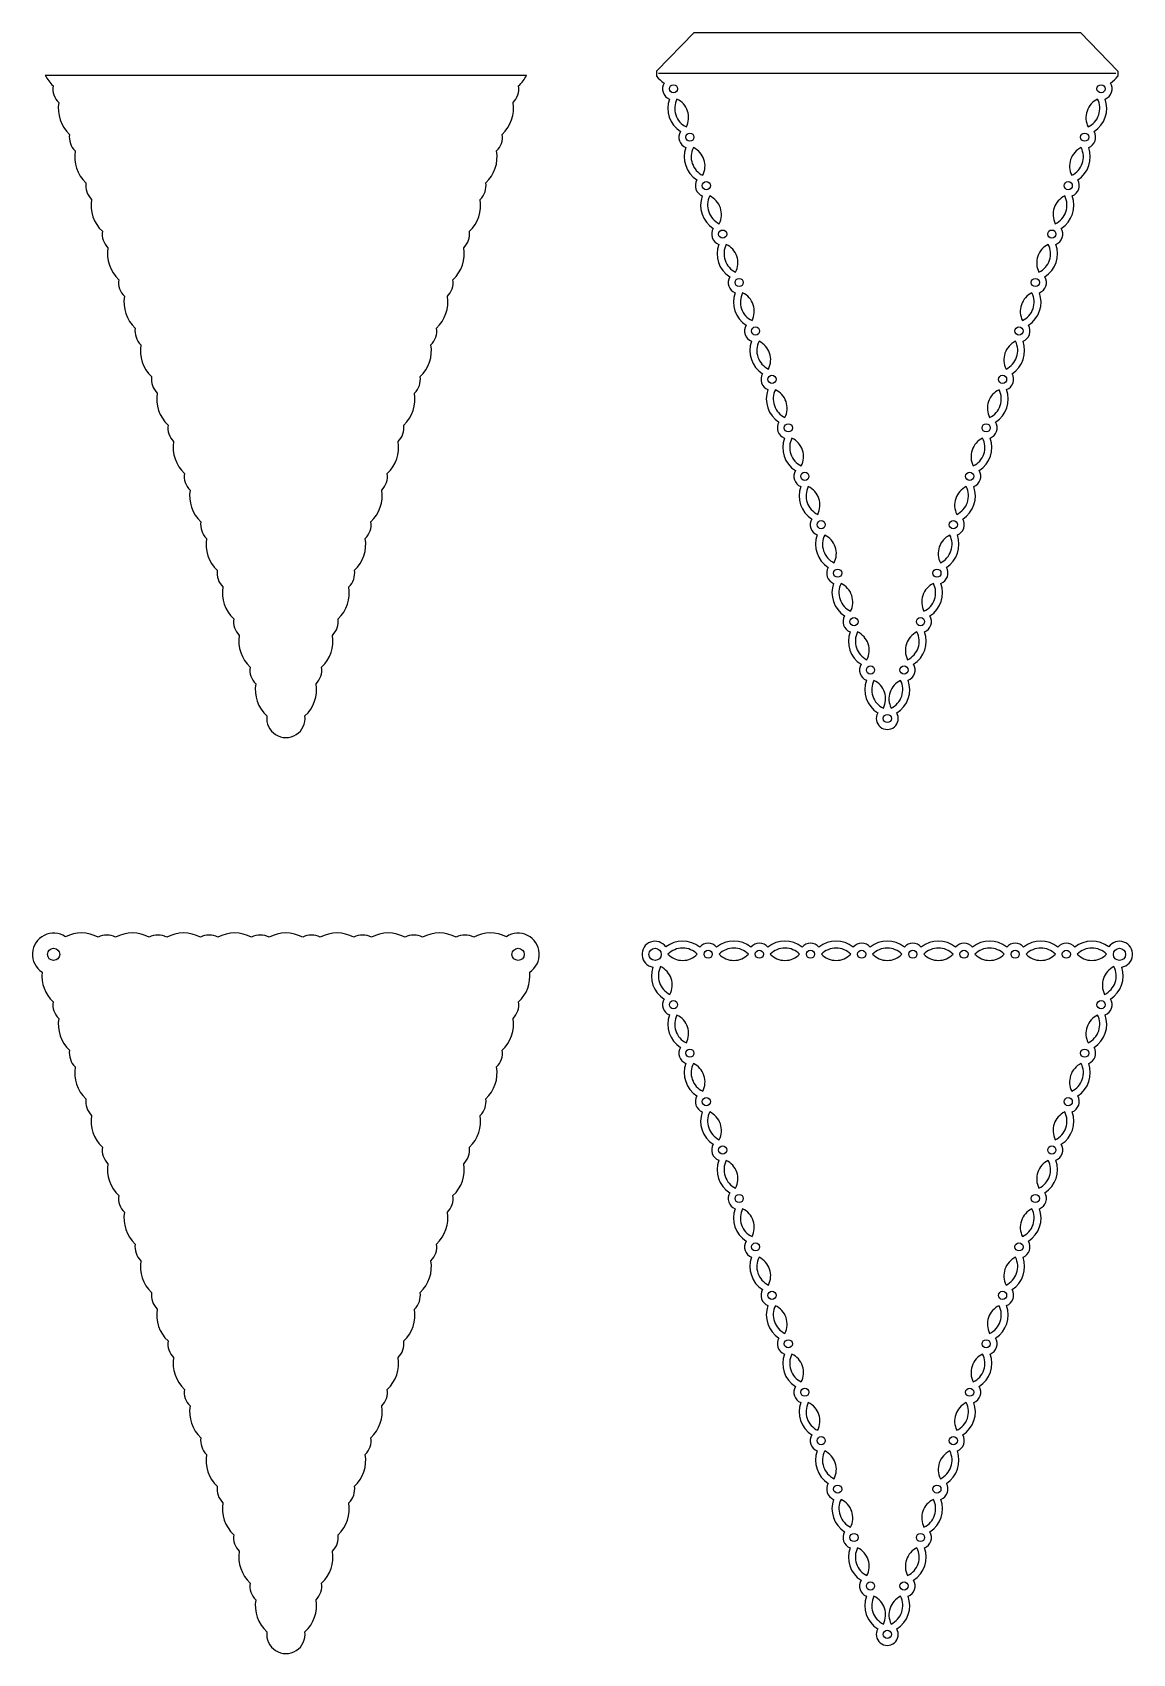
# Model space of a CAD drawing. Extents: x -697 to -427, y 614 to 1012.
import ezdxf

# ---------------------------------------------------------------- set-up
doc = ezdxf.new("R2010")
doc.units = 0
doc.layers.get('0').update_dxf_attribs({"linetype": 'CONTINUOUS'})

msp = doc.modelspace()

# ---------------------------------------------------------------- linework, layer by layer
for p, q in [((-534.886583, 1011.954878), (-544.066234, 1002.452232)), ((-534.886583, 1011.954878), (-440.189375, 1011.954878)), ((-440.189375, 1011.954878), (-431.009724, 1002.452232)), ((-544.066234, 1002.452232), (-544.066234, 1001.251816)), ((-543.56888, 1001.954878), (-431.507077, 1001.954878)), ((-431.009724, 1002.452232), (-431.009724, 1001.251816)), ((-693.895257, 1001.454878), (-575.965316, 1001.454878))]:
    msp.add_line(p, q)
for centre, radius in [((-539.937493, 998.138233), 1), ((-435.138466, 998.138234), 1), ((-535.913946, 986.262881), 1), ((-439.162013, 986.262881), 1), ((-531.890398, 974.387528), 1), ((-443.18556, 974.387529), 1), ((-527.866851, 962.512176), 1), ((-447.209108, 962.512176), 1), ((-523.843304, 950.636824), 1), ((-451.232655, 950.636824), 1), ((-519.819756, 938.761471), 1), ((-455.256202, 938.761471), 1), ((-515.796209, 926.886119), 1), ((-459.279749, 926.886119), 1), ((-511.772662, 915.010766), 1), ((-463.303297, 915.010767), 1), ((-507.749114, 903.135414), 1), ((-467.326844, 903.135414), 1), ((-503.725567, 891.260061), 1), ((-471.350391, 891.260062), 1), ((-499.702019, 879.384709), 1), ((-475.373939, 879.384709), 1), ((-495.678472, 867.509357), 1), ((-479.397486, 867.509357), 1), ((-491.654925, 855.634004), 1), ((-483.421033, 855.634004), 1), ((-487.537979, 843.758652), 1), ((-691.84644, 785.926026), 1.5), ((-578.014134, 785.926026), 1.5), ((-544.454133, 785.926026), 1.5), ((-430.621826, 785.926026), 1.5), ((-531.422582, 785.95434), 1), ((-518.884124, 785.95434), 1), ((-506.345666, 785.95434), 1), ((-493.807208, 785.95434), 1), ((-481.26875, 785.95434), 1), ((-468.730292, 785.95434), 1), ((-456.191834, 785.95434), 1), ((-443.653376, 785.95434), 1), ((-539.937493, 773.578987), 1), ((-435.138466, 773.578988), 1), ((-535.913946, 761.703635), 1), ((-439.162013, 761.703635), 1), ((-531.890398, 749.828282), 1), ((-443.18556, 749.828283), 1), ((-527.866851, 737.95293), 1), ((-447.209108, 737.95293), 1), ((-523.843304, 726.077577), 1), ((-451.232655, 726.077578), 1), ((-519.819756, 714.202225), 1), ((-455.256202, 714.202225), 1), ((-515.796209, 702.326872), 1), ((-459.279749, 702.326873), 1), ((-511.772661, 690.45152), 1), ((-463.303297, 690.45152), 1), ((-507.749114, 678.576168), 1), ((-467.326844, 678.576168), 1), ((-503.725567, 666.700815), 1), ((-471.350391, 666.700815), 1), ((-499.702019, 654.825463), 1), ((-475.373939, 654.825463), 1), ((-495.678472, 642.95011), 1), ((-479.397486, 642.95011), 1), ((-491.654925, 631.074758), 1), ((-483.421033, 631.074758), 1), ((-487.537979, 619.199405), 1)]:
    msp.add_circle(centre, radius)
for centre, radius, start, end in [((-686.011306, 1005.204254), 8.730093, 205.434392, 226.881986), ((-687.3298, 998.138233), 4.7, 171.51469, 225.919611), ((-582.530773, 998.138233), 4.7, 314.080389, 8.48531), ((-583.849268, 1005.204254), 8.730093, 313.118014, 334.565608), ((-538.618998, 1005.204254), 6.730093, 215.96412, 237.374686), ((-539.937493, 998.138233), 2.7, 148.82064, 248.613661), ((-435.138466, 998.138234), 2.7, 291.38634, 31.17936), ((-436.456961, 1005.204255), 6.730093, 302.625315, 324.035901), ((-681.987758, 993.328902), 8.730093, 170.552315, 226.881986), ((-587.872815, 993.328902), 8.730093, 313.118014, 9.447685), ((-534.595451, 993.328902), 6.730093, 160.059615, 237.374686), ((-534.595451, 993.328902), 5.030093, 153.067036, 244.367265), ((-541.255988, 991.072212), 5.030093, 333.067036, 64.367265), ((-433.819971, 991.072213), 5.030093, 115.632735, 206.932965), ((-440.480508, 993.328902), 5.030093, 295.632735, 26.932965), ((-440.480508, 993.328902), 6.730093, 302.625315, 19.940385), ((-683.306253, 986.262881), 4.7, 171.51469, 225.919611), ((-586.554321, 986.262881), 4.7, 314.080389, 8.48531), ((-535.913946, 986.262881), 2.7, 148.82064, 248.613661), ((-439.162013, 986.262881), 2.7, 291.38634, 31.17936), ((-677.964211, 981.45355), 8.730093, 170.552315, 226.881986), ((-591.896363, 981.45355), 8.730093, 313.118014, 9.447685), ((-530.571904, 981.45355), 6.730093, 160.059615, 237.374686), ((-530.571904, 981.45355), 5.030093, 153.067036, 244.367265), ((-537.232441, 979.19686), 5.030093, 333.067036, 64.367265), ((-437.843518, 979.19686), 5.030093, 115.632735, 206.932965), ((-444.504055, 981.45355), 5.030093, 295.632735, 26.932965), ((-444.504055, 981.45355), 6.730093, 302.625315, 19.940385), ((-679.282706, 974.387528), 4.7, 171.51469, 225.919611), ((-590.577868, 974.387528), 4.7, 314.080389, 8.48531), ((-531.890398, 974.387528), 2.7, 148.82064, 248.613661), ((-443.18556, 974.387529), 2.7, 291.38634, 31.17936), ((-673.940663, 969.578197), 8.730093, 170.552315, 226.881986), ((-595.91991, 969.578197), 8.730093, 313.118014, 9.447685), ((-526.548356, 969.578197), 6.730093, 160.059615, 237.374686), ((-526.548356, 969.578197), 5.030093, 153.067036, 244.367265), ((-533.208893, 967.321507), 5.030093, 333.067036, 64.367265), ((-441.867065, 967.321508), 5.030093, 115.632735, 206.932965), ((-448.527603, 969.578198), 5.030093, 295.632735, 26.932965), ((-448.527603, 969.578198), 6.730093, 302.625315, 19.940385), ((-675.259158, 962.512176), 4.7, 171.51469, 225.919611), ((-594.601415, 962.512176), 4.7, 314.080389, 8.48531), ((-527.866851, 962.512176), 2.7, 148.82064, 248.613661), ((-447.209108, 962.512176), 2.7, 291.38634, 31.17936), ((-669.917116, 957.702845), 8.730093, 170.552315, 226.881986), ((-599.943457, 957.702845), 8.730093, 313.118014, 9.447685), ((-522.524809, 957.702845), 6.730093, 160.059615, 237.374686), ((-522.524809, 957.702845), 5.030093, 153.067036, 244.367265), ((-529.185346, 955.446155), 5.030093, 333.067036, 64.367265), ((-445.890613, 955.446155), 5.030093, 115.632735, 206.932965), ((-452.55115, 957.702845), 5.030093, 295.632735, 26.932965), ((-452.55115, 957.702845), 6.730093, 302.625315, 19.940385), ((-671.235611, 950.636824), 4.7, 171.51469, 225.919611), ((-598.624963, 950.636824), 4.7, 314.080389, 8.48531), ((-523.843304, 950.636824), 2.7, 148.82064, 248.613661), ((-451.232655, 950.636824), 2.7, 291.38634, 31.17936), ((-665.893569, 945.827492), 8.730093, 170.552315, 226.881986), ((-603.967005, 945.827492), 8.730093, 313.118014, 9.447685), ((-518.501261, 945.827492), 6.730093, 160.059615, 237.374686), ((-518.501261, 945.827492), 5.030093, 153.067036, 244.367265), ((-525.161798, 943.570803), 5.030093, 333.067036, 64.367265), ((-449.91416, 943.570803), 5.030093, 115.632735, 206.932965), ((-456.574697, 945.827493), 5.030093, 295.632735, 26.932965), ((-456.574697, 945.827493), 6.730093, 302.625315, 19.940385), ((-667.212064, 938.761471), 4.7, 171.51469, 225.919611), ((-602.64851, 938.761471), 4.7, 314.080389, 8.48531), ((-519.819756, 938.761471), 2.7, 148.82064, 248.613661), ((-455.256202, 938.761471), 2.7, 291.38634, 31.17936), ((-661.870021, 933.95214), 8.730093, 170.552315, 226.881986), ((-607.990552, 933.95214), 8.730093, 313.118014, 9.447685), ((-514.477714, 933.95214), 6.730093, 160.059615, 237.374686), ((-514.477714, 933.95214), 5.030093, 153.067036, 244.367265), ((-521.138251, 931.69545), 5.030093, 333.067036, 64.367265), ((-453.937707, 931.69545), 5.030093, 115.632735, 206.932965), ((-460.598244, 933.95214), 5.030093, 295.632735, 26.932965), ((-460.598244, 933.95214), 6.730093, 302.625315, 19.940385), ((-663.188516, 926.886119), 4.7, 171.51469, 225.919611), ((-606.672057, 926.886119), 4.7, 314.080389, 8.48531), ((-515.796209, 926.886119), 2.7, 148.82064, 248.613661), ((-459.279749, 926.886119), 2.7, 291.38634, 31.17936), ((-657.846474, 922.076787), 8.730093, 170.552315, 226.881986), ((-612.0141, 922.076787), 8.730093, 313.118014, 9.447685), ((-510.454167, 922.076787), 6.730093, 160.059615, 237.374686), ((-510.454167, 922.076787), 5.030093, 153.067036, 244.367265), ((-517.114704, 919.820098), 5.030093, 333.067036, 64.367265), ((-457.961255, 919.820098), 5.030093, 115.632735, 206.932965), ((-464.621792, 922.076788), 5.030093, 295.632735, 26.932965), ((-464.621792, 922.076788), 6.730093, 302.625315, 19.940385), ((-659.164969, 915.010766), 4.7, 171.51469, 225.919611), ((-610.695605, 915.010766), 4.7, 314.080389, 8.48531), ((-511.772662, 915.010766), 2.7, 148.82064, 248.613661), ((-463.303297, 915.010767), 2.7, 291.38634, 31.17936), ((-653.822927, 910.201435), 8.730093, 170.552315, 226.881986), ((-616.037647, 910.201435), 8.730093, 313.118014, 9.447685), ((-506.430619, 910.201435), 6.730093, 160.059615, 237.374686), ((-506.430619, 910.201435), 5.030093, 153.067036, 244.367265), ((-513.091156, 907.944745), 5.030093, 333.067036, 64.367265), ((-461.984802, 907.944745), 5.030093, 115.632735, 206.932965), ((-468.645339, 910.201435), 5.030093, 295.632735, 26.932965), ((-468.645339, 910.201435), 6.730093, 302.625315, 19.940385), ((-655.141421, 903.135414), 4.7, 171.51469, 225.919611), ((-614.719152, 903.135414), 4.7, 314.080389, 8.48531), ((-507.749114, 903.135414), 2.7, 148.82064, 248.613661), ((-467.326844, 903.135414), 2.7, 291.38634, 31.17936), ((-649.799379, 898.326083), 8.730093, 170.552315, 226.881986), ((-620.061194, 898.326083), 8.730093, 313.118014, 9.447685), ((-502.407072, 898.326083), 6.730093, 160.059615, 237.374686), ((-502.407072, 898.326083), 5.030093, 153.067036, 244.367265), ((-509.067609, 896.069393), 5.030093, 333.067036, 64.367265), ((-466.008349, 896.069393), 5.030093, 115.632735, 206.932965), ((-472.668886, 898.326083), 5.030093, 295.632735, 26.932965), ((-472.668886, 898.326083), 6.730093, 302.625315, 19.940385), ((-651.117874, 891.260061), 4.7, 171.51469, 225.919611), ((-618.7427, 891.260061), 4.7, 314.080389, 8.48531), ((-503.725567, 891.260061), 2.7, 148.82064, 248.613661), ((-471.350391, 891.260062), 2.7, 291.38634, 31.17936), ((-645.775832, 886.45073), 8.730093, 170.552315, 226.881986), ((-624.084742, 886.45073), 8.730093, 313.118014, 9.447685), ((-498.383525, 886.45073), 6.730093, 160.059615, 237.374686), ((-498.383525, 886.45073), 5.030093, 153.067036, 244.367265), ((-505.044062, 884.19404), 5.030093, 333.067036, 64.367265), ((-470.031896, 884.19404), 5.030093, 115.632735, 206.932965), ((-476.692433, 886.45073), 5.030093, 295.632735, 26.932965), ((-476.692433, 886.45073), 6.730093, 302.625315, 19.940385), ((-647.094327, 879.384709), 4.7, 171.51469, 225.919611), ((-622.766247, 879.384709), 4.7, 314.080389, 8.48531), ((-499.702019, 879.384709), 2.7, 148.82064, 248.613661), ((-475.373939, 879.384709), 2.7, 291.38634, 31.17936), ((-641.752284, 874.575378), 8.730093, 170.552315, 226.881986), ((-628.108289, 874.575378), 8.730093, 313.118014, 9.447685), ((-494.359977, 874.575378), 6.730093, 160.059615, 237.374686), ((-494.359977, 874.575378), 5.030093, 153.067036, 244.367265), ((-501.020514, 872.318688), 5.030093, 333.067036, 64.367265), ((-474.055444, 872.318688), 5.030093, 115.632735, 206.932965), ((-480.715981, 874.575378), 5.030093, 295.632735, 26.932965), ((-480.715981, 874.575378), 6.730093, 302.625315, 19.940385), ((-643.070779, 867.509357), 4.7, 171.51469, 225.919611), ((-626.789794, 867.509357), 4.7, 314.080389, 8.48531), ((-495.678472, 867.509357), 2.7, 148.82064, 248.613661), ((-479.397486, 867.509357), 2.7, 291.38634, 31.17936), ((-637.728737, 862.700025), 8.730093, 170.552315, 226.881986), ((-632.131837, 862.700025), 8.730093, 313.118014, 9.447685), ((-490.33643, 862.700025), 6.730093, 160.059615, 237.374686), ((-490.33643, 862.700025), 5.030093, 153.067036, 244.367265), ((-496.996967, 860.443335), 5.030093, 333.067036, 64.367265), ((-478.078991, 860.443336), 5.030093, 115.632735, 206.932965), ((-484.739528, 862.700025), 5.030093, 295.632735, 26.932965), ((-484.739528, 862.700025), 6.730093, 302.625315, 19.940385), ((-639.047232, 855.634004), 4.7, 171.51469, 225.919611), ((-630.813342, 855.634004), 4.7, 314.080389, 8.48531), ((-491.654925, 855.634004), 2.7, 148.82064, 248.613661), ((-483.421033, 855.634004), 2.7, 291.38634, 31.17936), ((-633.70519, 850.824673), 8.730093, 170.552315, 227.62059), ((-636.155384, 850.824673), 8.730093, 312.379422, 9.447685), ((-486.312882, 850.824673), 6.730093, 160.059615, 238.059022), ((-486.312882, 850.824673), 5.030093, 153.067036, 244.367265), ((-492.973419, 848.567983), 5.030093, 333.067036, 64.367265), ((-482.102538, 848.567983), 5.030093, 115.632735, 206.932965), ((-488.763075, 850.824673), 5.030093, 295.632735, 26.932965), ((-488.763075, 850.824673), 6.730093, 301.940979, 19.940385), ((-634.930286, 843.758652), 4.7, 172.455126, 7.544888), ((-487.537979, 843.758652), 2.7, 149.879667, 30.120334), ((-691.84644, 785.926026), 5.2, 56.389342, 236.824983), ((-685.084119, 782.438113), 8.730093, 61.835165, 116.415924), ((-672.545661, 782.438113), 8.730093, 61.835165, 118.164835), ((-660.007203, 782.438113), 8.730093, 61.835165, 118.164835), ((-647.468745, 782.438113), 8.730093, 61.835165, 118.164835), ((-634.930287, 782.438113), 8.730093, 61.835165, 118.164835), ((-622.391829, 782.438113), 8.730093, 61.835165, 118.164835), ((-609.853371, 782.438113), 8.730093, 61.835165, 118.164835), ((-597.314913, 782.438113), 8.730093, 61.835165, 118.164835), ((-584.776455, 782.438113), 8.730093, 63.584076, 118.164835), ((-578.014134, 785.926026), 5.2, 303.175017, 123.610658), ((-678.81489, 785.95434), 4.7, 62.797539, 117.202461), ((-666.276432, 785.95434), 4.7, 62.797539, 117.202461), ((-653.737974, 785.95434), 4.7, 62.797539, 117.202461), ((-641.199516, 785.95434), 4.7, 62.797539, 117.202461), ((-628.661058, 785.95434), 4.7, 62.797539, 117.202461), ((-616.1226, 785.95434), 4.7, 62.797539, 117.202461), ((-603.584142, 785.95434), 4.7, 62.797539, 117.202461), ((-591.045684, 785.95434), 4.7, 62.797539, 117.202461), ((-544.454133, 785.926026), 3.2, 34.744316, 260.112414), ((-537.691811, 782.438113), 6.730093, 51.342465, 127.885691), ((-537.691811, 782.438113), 5.030093, 44.349885, 135.650115), ((-531.422582, 785.95434), 2.7, 40.10349, 139.89651), ((-525.153353, 782.438113), 6.730093, 51.342465, 128.657535), ((-525.153353, 782.438113), 5.030093, 44.349885, 135.650115), ((-518.884124, 785.95434), 2.7, 40.10349, 139.89651), ((-512.614895, 782.438113), 6.730093, 51.342465, 128.657535), ((-512.614895, 782.438113), 5.030093, 44.349885, 135.650115), ((-506.345666, 785.95434), 2.7, 40.10349, 139.89651), ((-500.076437, 782.438113), 6.730093, 51.342465, 128.657535), ((-500.076437, 782.438113), 5.030093, 44.349885, 135.650115), ((-493.807208, 785.95434), 2.7, 40.10349, 139.89651), ((-487.537979, 782.438113), 6.730093, 51.342465, 128.657535), ((-487.537979, 782.438113), 5.030093, 44.349885, 135.650115), ((-481.26875, 785.95434), 2.7, 40.10349, 139.89651), ((-474.999521, 782.438113), 6.730093, 51.342465, 128.657535), ((-474.999521, 782.438113), 5.030093, 44.349885, 135.650115), ((-468.730292, 785.95434), 2.7, 40.10349, 139.89651), ((-462.461063, 782.438113), 6.730093, 51.342465, 128.657535), ((-462.461063, 782.438113), 5.030093, 44.349885, 135.650115), ((-456.191834, 785.95434), 2.7, 40.10349, 139.89651), ((-449.922605, 782.438113), 6.730093, 51.342465, 128.657535), ((-449.922605, 782.438113), 5.030093, 44.349885, 135.650115), ((-443.653376, 785.95434), 2.7, 40.10349, 139.89651), ((-437.384147, 782.438113), 6.730093, 52.114309, 128.657535), ((-437.384147, 782.438113), 5.030093, 44.349885, 135.650115), ((-430.621826, 785.926026), 3.2, 279.887586, 145.255684), ((-537.691811, 789.470567), 5.030093, 224.349885, 315.650115), ((-525.153353, 789.470567), 5.030093, 224.349885, 315.650115), ((-512.614895, 789.470567), 5.030093, 224.349885, 315.650115), ((-500.076437, 789.470567), 5.030093, 224.349885, 315.650115), ((-487.537979, 789.470567), 5.030093, 224.349885, 315.650115), ((-474.999521, 789.470567), 5.030093, 224.349885, 315.650115), ((-462.461063, 789.470567), 5.030093, 224.349885, 315.650115), ((-449.922605, 789.470567), 5.030093, 224.349885, 315.650115), ((-437.384147, 789.470567), 5.030093, 224.349885, 315.650115), ((-686.011306, 780.645008), 8.730093, 173.894014, 226.881986), ((-583.849268, 780.645008), 8.730093, 313.118014, 6.105986), ((-538.618998, 780.645008), 6.730093, 161.562301, 237.374686), ((-538.618998, 780.645008), 5.030093, 153.067036, 244.367265), ((-545.279535, 778.388318), 5.030093, 333.067036, 64.367265), ((-429.796424, 778.388319), 5.030093, 115.632735, 206.932965), ((-436.456961, 780.645009), 5.030093, 295.632735, 26.932965), ((-436.456961, 780.645009), 6.730093, 302.625315, 18.437695), ((-687.3298, 773.578987), 4.7, 171.51469, 225.919611), ((-582.530773, 773.578987), 4.7, 314.080389, 8.48531), ((-539.937493, 773.578987), 2.7, 148.82064, 248.613661), ((-534.595451, 768.769656), 6.730093, 160.059615, 237.374686), ((-440.480508, 768.769656), 6.730093, 302.625315, 19.940385), ((-435.138466, 773.578988), 2.7, 291.38634, 31.17936), ((-681.987758, 768.769656), 8.730093, 170.552315, 226.881986), ((-587.872815, 768.769656), 8.730093, 313.118014, 9.447685), ((-534.595451, 768.769656), 5.030093, 153.067036, 244.367265), ((-541.255988, 766.512966), 5.030093, 333.067036, 64.367265), ((-433.819971, 766.512966), 5.030093, 115.632735, 206.932965), ((-440.480508, 768.769656), 5.030093, 295.632735, 26.932965), ((-683.306253, 761.703635), 4.7, 171.51469, 225.919611), ((-586.55432, 761.703635), 4.7, 314.080389, 8.48531), ((-535.913946, 761.703635), 2.7, 148.82064, 248.613661), ((-530.571904, 756.894303), 6.730093, 160.059615, 237.374686), ((-530.571904, 756.894303), 5.030093, 153.067036, 244.367265), ((-537.232441, 754.637614), 5.030093, 333.067036, 64.367265), ((-437.843518, 754.637614), 5.030093, 115.632735, 206.932965), ((-444.504055, 756.894304), 5.030093, 295.632735, 26.932965), ((-444.504055, 756.894304), 6.730093, 302.625315, 19.940385), ((-439.162013, 761.703635), 2.7, 291.38634, 31.17936), ((-677.964211, 756.894303), 8.730093, 170.552315, 226.881986), ((-591.896363, 756.894303), 8.730093, 313.118014, 9.447685), ((-531.890398, 749.828282), 2.7, 148.82064, 248.613661), ((-443.18556, 749.828283), 2.7, 291.38634, 31.17936), ((-679.282706, 749.828282), 4.7, 171.51469, 225.919611), ((-590.577868, 749.828282), 4.7, 314.080389, 8.48531), ((-526.548356, 745.018951), 6.730093, 160.059615, 237.374686), ((-526.548356, 745.018951), 5.030093, 153.067036, 244.367265), ((-533.208893, 742.762261), 5.030093, 333.067036, 64.367265), ((-441.867065, 742.762261), 5.030093, 115.632735, 206.932965), ((-448.527602, 745.018951), 5.030093, 295.632735, 26.932965), ((-448.527602, 745.018951), 6.730093, 302.625315, 19.940385), ((-673.940663, 745.018951), 8.730093, 170.552315, 226.881986), ((-595.91991, 745.018951), 8.730093, 313.118014, 9.447685), ((-527.866851, 737.95293), 2.7, 148.82064, 248.613661), ((-447.209108, 737.95293), 2.7, 291.38634, 31.17936), ((-675.259158, 737.95293), 4.7, 171.51469, 225.919611), ((-594.601415, 737.95293), 4.7, 314.080389, 8.48531), ((-522.524809, 733.143598), 6.730093, 160.059615, 237.374686), ((-522.524809, 733.143598), 5.030093, 153.067036, 244.367265), ((-529.185346, 730.886909), 5.030093, 333.067036, 64.367265), ((-445.890613, 730.886909), 5.030093, 115.632735, 206.932965), ((-452.55115, 733.143599), 5.030093, 295.632735, 26.932965), ((-452.55115, 733.143599), 6.730093, 302.625315, 19.940385), ((-669.917116, 733.143598), 8.730093, 170.552315, 226.881986), ((-599.943457, 733.143598), 8.730093, 313.118014, 9.447685), ((-523.843304, 726.077577), 2.7, 148.82064, 248.613661), ((-451.232655, 726.077578), 2.7, 291.38634, 31.17936), ((-671.235611, 726.077577), 4.7, 171.51469, 225.919611), ((-598.624963, 726.077577), 4.7, 314.080389, 8.48531), ((-518.501261, 721.268246), 6.730093, 160.059615, 237.374686), ((-518.501261, 721.268246), 5.030093, 153.067036, 244.367265), ((-525.161798, 719.011556), 5.030093, 333.067036, 64.367265), ((-449.91416, 719.011557), 5.030093, 115.632735, 206.932965), ((-456.574697, 721.268246), 5.030093, 295.632735, 26.932965), ((-456.574697, 721.268246), 6.730093, 302.625315, 19.940385), ((-665.893569, 721.268246), 8.730093, 170.552315, 226.881986), ((-603.967005, 721.268246), 8.730093, 313.118014, 9.447685), ((-519.819756, 714.202225), 2.7, 148.82064, 248.613661), ((-455.256202, 714.202225), 2.7, 291.38634, 31.17936), ((-667.212063, 714.202225), 4.7, 171.51469, 225.919611), ((-602.64851, 714.202225), 4.7, 314.080389, 8.48531), ((-514.477714, 709.392894), 6.730093, 160.059615, 237.374686), ((-514.477714, 709.392894), 5.030093, 153.067036, 244.367265), ((-521.138251, 707.136204), 5.030093, 333.067036, 64.367265), ((-453.937707, 707.136204), 5.030093, 115.632735, 206.932965), ((-460.598244, 709.392894), 5.030093, 295.632735, 26.932965), ((-460.598244, 709.392894), 6.730093, 302.625315, 19.940385), ((-661.870021, 709.392894), 8.730093, 170.552315, 226.881986), ((-607.990552, 709.392894), 8.730093, 313.118014, 9.447685), ((-515.796209, 702.326872), 2.7, 148.82064, 248.613661), ((-459.279749, 702.326873), 2.7, 291.38634, 31.17936), ((-663.188516, 702.326872), 4.7, 171.51469, 225.919611), ((-606.672057, 702.326872), 4.7, 314.080389, 8.48531), ((-510.454167, 697.517541), 6.730093, 160.059615, 237.374686), ((-510.454167, 697.517541), 5.030093, 153.067036, 244.367265), ((-517.114704, 695.260851), 5.030093, 333.067036, 64.367265), ((-457.961255, 695.260852), 5.030093, 115.632735, 206.932965), ((-464.621792, 697.517541), 5.030093, 295.632735, 26.932965), ((-464.621792, 697.517541), 6.730093, 302.625315, 19.940385), ((-657.846474, 697.517541), 8.730093, 170.552315, 226.881986), ((-612.0141, 697.517541), 8.730093, 313.118014, 9.447685), ((-511.772661, 690.45152), 2.7, 148.82064, 248.613661), ((-463.303297, 690.45152), 2.7, 291.38634, 31.17936), ((-659.164969, 690.45152), 4.7, 171.51469, 225.919611), ((-610.695605, 690.45152), 4.7, 314.080389, 8.48531), ((-506.430619, 685.642189), 6.730093, 160.059615, 237.374686), ((-506.430619, 685.642189), 5.030093, 153.067036, 244.367265), ((-513.091156, 683.385499), 5.030093, 333.067036, 64.367265), ((-461.984802, 683.385499), 5.030093, 115.632735, 206.932965), ((-468.645339, 685.642189), 5.030093, 295.632735, 26.932965), ((-468.645339, 685.642189), 6.730093, 302.625315, 19.940385), ((-653.822926, 685.642189), 8.730093, 170.552315, 226.881986), ((-616.037647, 685.642189), 8.730093, 313.118014, 9.447685), ((-507.749114, 678.576168), 2.7, 148.82064, 248.613661), ((-467.326844, 678.576168), 2.7, 291.38634, 31.17936), ((-655.141421, 678.576168), 4.7, 171.51469, 225.919611), ((-614.719152, 678.576168), 4.7, 314.080389, 8.48531), ((-502.407072, 673.766836), 6.730093, 160.059615, 237.374686), ((-502.407072, 673.766836), 5.030093, 153.067036, 244.367265), ((-509.067609, 671.510146), 5.030093, 333.067036, 64.367265), ((-466.008349, 671.510147), 5.030093, 115.632735, 206.932965), ((-472.668886, 673.766836), 5.030093, 295.632735, 26.932965), ((-472.668886, 673.766836), 6.730093, 302.625315, 19.940385), ((-649.799379, 673.766836), 8.730093, 170.552315, 226.881986), ((-620.061194, 673.766836), 8.730093, 313.118014, 9.447685), ((-503.725567, 666.700815), 2.7, 148.82064, 248.613661), ((-471.350391, 666.700815), 2.7, 291.38634, 31.17936), ((-651.117874, 666.700815), 4.7, 171.51469, 225.919611), ((-618.742699, 666.700815), 4.7, 314.080389, 8.48531), ((-498.383524, 661.891484), 6.730093, 160.059615, 237.374686), ((-498.383524, 661.891484), 5.030093, 153.067036, 244.367265), ((-505.044062, 659.634794), 5.030093, 333.067036, 64.367265), ((-470.031896, 659.634794), 5.030093, 115.632735, 206.932965), ((-476.692433, 661.891484), 5.030093, 295.632735, 26.932965), ((-476.692433, 661.891484), 6.730093, 302.625315, 19.940385), ((-645.775832, 661.891484), 8.730093, 170.552315, 226.881986), ((-624.084742, 661.891484), 8.730093, 313.118014, 9.447685), ((-499.702019, 654.825463), 2.7, 148.82064, 248.613661), ((-475.373939, 654.825463), 2.7, 291.38634, 31.17936), ((-647.094327, 654.825463), 4.7, 171.51469, 225.919611), ((-622.766247, 654.825463), 4.7, 314.080389, 8.48531), ((-494.359977, 650.016131), 6.730093, 160.059615, 237.374686), ((-494.359977, 650.016131), 5.030093, 153.067036, 244.367265), ((-501.020514, 647.759442), 5.030093, 333.067036, 64.367265), ((-474.055444, 647.759442), 5.030093, 115.632735, 206.932965), ((-480.715981, 650.016131), 5.030093, 295.632735, 26.932965), ((-480.715981, 650.016131), 6.730093, 302.625315, 19.940385), ((-641.752284, 650.016131), 8.730093, 170.552315, 226.881986), ((-628.108289, 650.016131), 8.730093, 313.118014, 9.447685), ((-495.678472, 642.95011), 2.7, 148.82064, 248.613661), ((-479.397486, 642.95011), 2.7, 291.38634, 31.17936), ((-643.070779, 642.95011), 4.7, 171.51469, 225.919611), ((-626.789794, 642.95011), 4.7, 314.080389, 8.48531), ((-490.33643, 638.140779), 6.730093, 160.059615, 237.374686), ((-490.33643, 638.140779), 5.030093, 153.067036, 244.367265), ((-496.996967, 635.884089), 5.030093, 333.067036, 64.367265), ((-478.078991, 635.884089), 5.030093, 115.632735, 206.932965), ((-484.739528, 638.140779), 5.030093, 295.632735, 26.932965), ((-484.739528, 638.140779), 6.730093, 302.625315, 19.940385), ((-637.728737, 638.140779), 8.730093, 170.552315, 226.881986), ((-632.131836, 638.140779), 8.730093, 313.118014, 9.447685), ((-491.654925, 631.074758), 2.7, 148.82064, 248.613661), ((-483.421033, 631.074758), 2.7, 291.38634, 31.17936), ((-639.047232, 631.074758), 4.7, 171.51469, 225.919611), ((-630.813342, 631.074758), 4.7, 314.080389, 8.48531), ((-486.312882, 626.265426), 6.730093, 160.059615, 238.059022), ((-486.312882, 626.265426), 5.030093, 153.067036, 244.367265), ((-492.973419, 624.008737), 5.030093, 333.067036, 64.367265), ((-482.102538, 624.008737), 5.030093, 115.632735, 206.932965), ((-488.763075, 626.265426), 5.030093, 295.632735, 26.932965), ((-488.763075, 626.265426), 6.730093, 301.940979, 19.940385), ((-633.70519, 626.265426), 8.730093, 170.552315, 227.62059), ((-636.155384, 626.265426), 8.730093, 312.379422, 9.447685), ((-487.537979, 619.199405), 2.7, 149.879667, 30.120334), ((-634.930286, 619.199405), 4.7, 172.455126, 7.544888)]:
    msp.add_arc(centre, radius, start, end)

doc.saveas('drawing.dxf')
